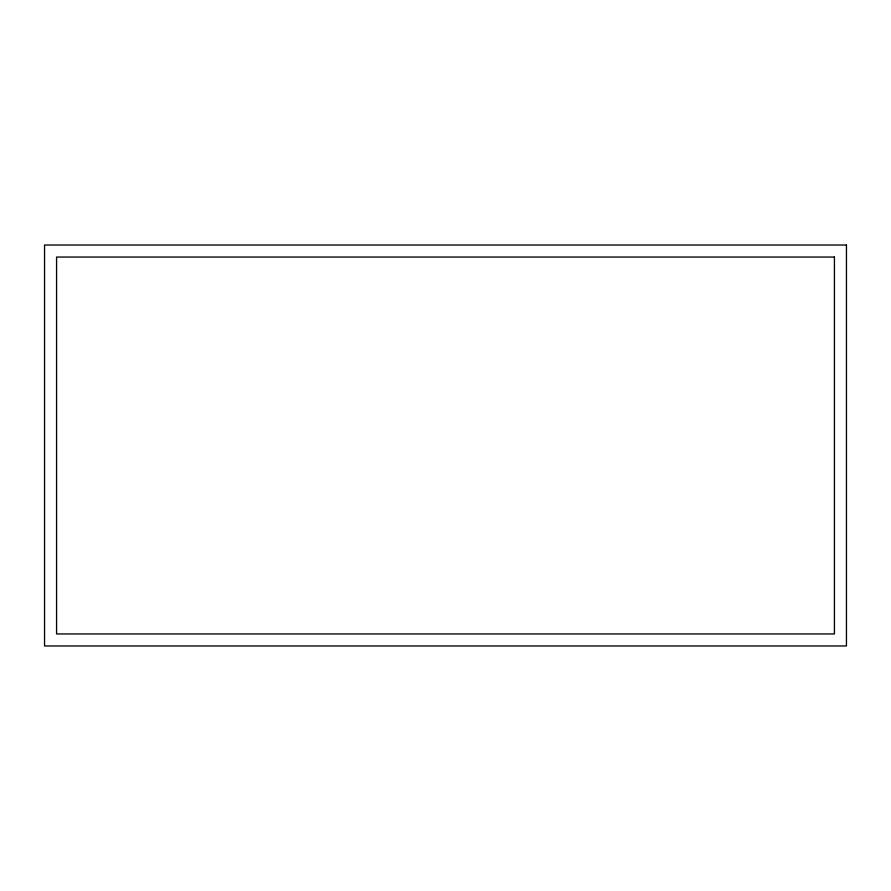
<?xml version="1.0" encoding="UTF-8"?>
<svg xmlns="http://www.w3.org/2000/svg" width="891" height="891" viewBox="0 0 891 891"><rect width="100%" height="100%" fill="white"/><g stroke="black" fill="none" stroke-linecap="round" stroke-linejoin="round"><path stroke-width="1.34" d="M846.45 245.025L44.55 245.025L44.55 645.975L846.45 645.975L846.45 245.025M834.422 257.054L56.578 257.054L56.578 633.947L834.422 633.947L834.422 257.054"/></g></svg>
